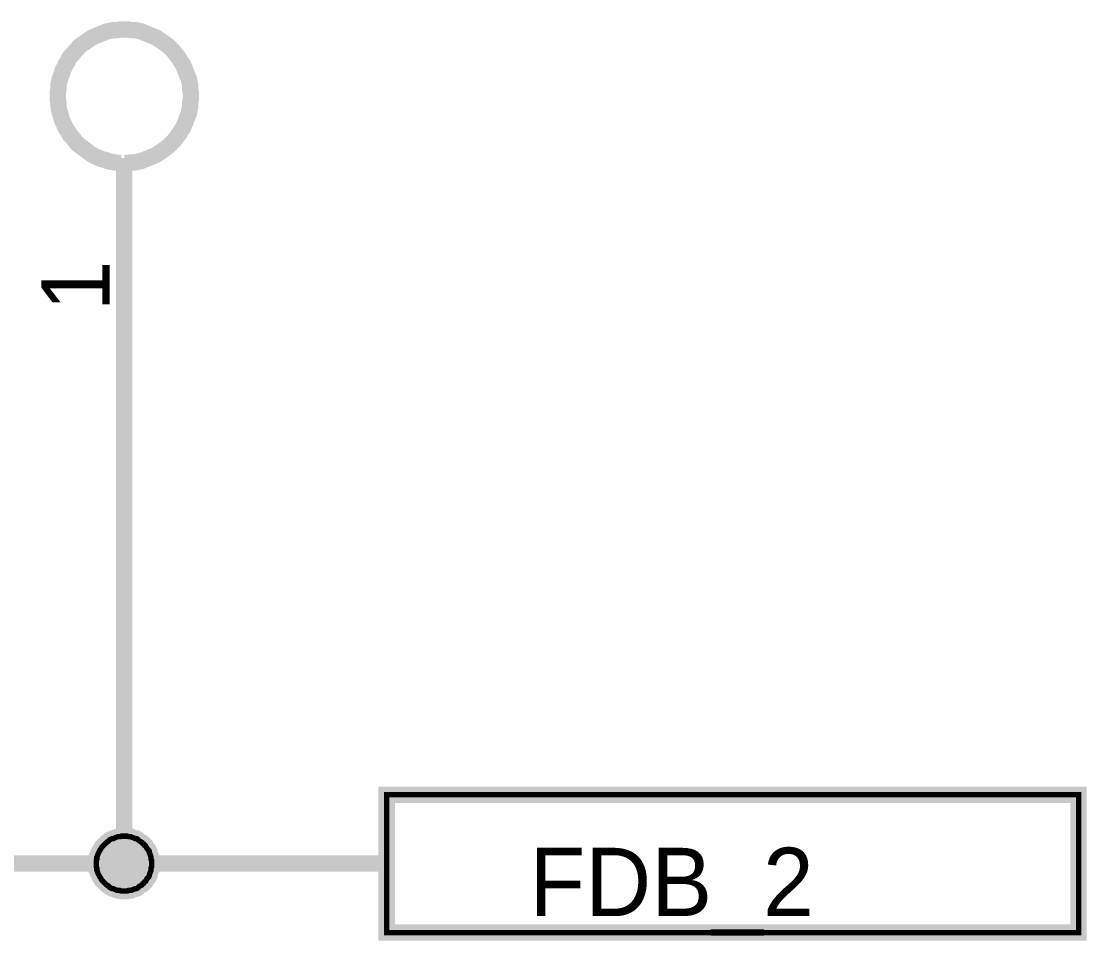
# Model space of a CAD drawing. Header units: millimetres. Extents: x 0 to 800, y 0 to 567.
# Drawn here: x 258.21 to 277.77, y 235.72 to 252.61 of the extents above; entities that cross this region are included whole.
import ezdxf

# ---------------------------------------------------------------- set-up
doc = ezdxf.new("R2010")
doc.units = ezdxf.units.MM
doc.layers.add('Sheet', color=255, linetype='Continuous')

msp = doc.modelspace()

# ---------------------------------------------------------------- linework, layer by layer
at = {"layer": 'Sheet'}
for points, const_width in [([(260.1, 252.456), (260.033, 252.456), (259.977, 252.445), (259.909, 252.445), (259.853, 252.434), (259.786, 252.423), (259.73, 252.4), (259.674, 252.378), (259.618, 252.356), (259.562, 252.333), (259.517, 252.311), (259.461, 252.277), (259.417, 252.244), (259.361, 252.21), (259.316, 252.177), (259.271, 252.143), (259.237, 252.098), (259.193, 252.053), (259.159, 252.009), (259.114, 251.964), (259.081, 251.919), (259.058, 251.863), (259.025, 251.818), (259.002, 251.762), (258.969, 251.706), (258.957, 251.65), (258.935, 251.594), (258.913, 251.538), (258.901, 251.482), (258.89, 251.426), (258.89, 251.359), (258.879, 251.303), (258.879, 251.236)], 0.3), ([(261.32, 251.236), (261.32, 251.303), (261.309, 251.359), (261.309, 251.426), (261.298, 251.482), (261.287, 251.538), (261.264, 251.594), (261.242, 251.65), (261.22, 251.706), (261.197, 251.762), (261.175, 251.818), (261.141, 251.863), (261.108, 251.919), (261.074, 251.964), (261.04, 252.009), (261.007, 252.053), (260.962, 252.098), (260.917, 252.143), (260.872, 252.177), (260.828, 252.21), (260.783, 252.244), (260.727, 252.277), (260.682, 252.311), (260.626, 252.333), (260.57, 252.356), (260.514, 252.378), (260.458, 252.4), (260.402, 252.423), (260.346, 252.434), (260.29, 252.445), (260.223, 252.445), (260.167, 252.456), (260.1, 252.456)], 0.3), ([(258.879, 251.236), (258.879, 251.18), (258.89, 251.113), (258.89, 251.057), (258.901, 250.989), (258.913, 250.933), (258.935, 250.877), (258.946, 250.821), (258.969, 250.765), (258.991, 250.721), (259.013, 250.665), (259.047, 250.609), (259.081, 250.564), (259.103, 250.519), (259.148, 250.474), (259.181, 250.429), (259.215, 250.385), (259.26, 250.34), (259.305, 250.306), (259.349, 250.273), (259.394, 250.239), (259.439, 250.205), (259.484, 250.172), (259.54, 250.138), (259.585, 250.116), (259.641, 250.093), (259.697, 250.071), (259.753, 250.06), (259.809, 250.037), (259.865, 250.026), (259.921, 250.015), (259.988, 250.004), (260.044, 250.004)], 0.3), ([(260.1, 250.004), (260.167, 250.004), (260.223, 250.015), (260.29, 250.015), (260.346, 250.026), (260.402, 250.037), (260.458, 250.06), (260.514, 250.082), (260.57, 250.105), (260.626, 250.127), (260.682, 250.149), (260.727, 250.183), (260.783, 250.217), (260.828, 250.25), (260.872, 250.284), (260.917, 250.317), (260.962, 250.362), (261.007, 250.407), (261.04, 250.452), (261.074, 250.497), (261.108, 250.541), (261.141, 250.597), (261.175, 250.642), (261.197, 250.698), (261.22, 250.754), (261.242, 250.81), (261.264, 250.866), (261.287, 250.922), (261.298, 250.989), (261.309, 251.045), (261.309, 251.113), (261.32, 251.169), (261.32, 251.236)], 0.3), ([(260.1, 250.093), (260.1, 246.599)], 0.3), ([(248.105, 237.136), (260.1, 237.136), (260.1, 246.599)], 0.3), ([(259.585, 237.136), (259.585, 237.158), (259.585, 237.192), (259.596, 237.214), (259.596, 237.237), (259.596, 237.259), (259.607, 237.281), (259.618, 237.315), (259.629, 237.337), (259.641, 237.36), (259.652, 237.382), (259.663, 237.393), (259.674, 237.416), (259.685, 237.438), (259.708, 237.461), (259.719, 237.472), (259.741, 237.494), (259.753, 237.505), (259.775, 237.528), (259.797, 237.539), (259.809, 237.55), (259.831, 237.573), (259.853, 237.584), (259.876, 237.595), (259.898, 237.595), (259.921, 237.606), (259.943, 237.617), (259.977, 237.629), (259.999, 237.629), (260.021, 237.629), (260.044, 237.64), (260.077, 237.64), (260.1, 237.64)], 0.3), ([(259.585, 237.136), (259.585, 237.158), (259.585, 237.192), (259.596, 237.214), (259.596, 237.237), (259.596, 237.259), (259.607, 237.281), (259.618, 237.315), (259.629, 237.337), (259.641, 237.36), (259.652, 237.382), (259.663, 237.393), (259.674, 237.416), (259.685, 237.438), (259.708, 237.461), (259.719, 237.472), (259.741, 237.494), (259.753, 237.505), (259.775, 237.528), (259.797, 237.539), (259.809, 237.55), (259.831, 237.573), (259.853, 237.584), (259.876, 237.595), (259.898, 237.595), (259.921, 237.606), (259.943, 237.617), (259.977, 237.629), (259.999, 237.629), (260.021, 237.629), (260.044, 237.64), (260.077, 237.64), (260.1, 237.64)], 0.3), ([(259.585, 237.136), (259.585, 237.158), (259.585, 237.192), (259.596, 237.214), (259.596, 237.237), (259.596, 237.259), (259.607, 237.281), (259.618, 237.315), (259.629, 237.337), (259.641, 237.36), (259.652, 237.382), (259.663, 237.393), (259.674, 237.416), (259.685, 237.438), (259.708, 237.461), (259.719, 237.472), (259.741, 237.494), (259.753, 237.505), (259.775, 237.528), (259.797, 237.539), (259.809, 237.55), (259.831, 237.573), (259.853, 237.584), (259.876, 237.595), (259.898, 237.595), (259.921, 237.606), (259.943, 237.617), (259.977, 237.629), (259.999, 237.629), (260.021, 237.629), (260.044, 237.64), (260.077, 237.64), (260.1, 237.64)], 0.3), ([(259.585, 237.136), (259.585, 237.158), (259.585, 237.192), (259.596, 237.214), (259.596, 237.237), (259.596, 237.259), (259.607, 237.281), (259.618, 237.315), (259.629, 237.337), (259.641, 237.36), (259.652, 237.382), (259.663, 237.393), (259.674, 237.416), (259.685, 237.438), (259.708, 237.461), (259.719, 237.472), (259.741, 237.494), (259.753, 237.505), (259.775, 237.528), (259.797, 237.539), (259.809, 237.55), (259.831, 237.573), (259.853, 237.584), (259.876, 237.595), (259.898, 237.595), (259.921, 237.606), (259.943, 237.617), (259.977, 237.629), (259.999, 237.629), (260.021, 237.629), (260.044, 237.64), (260.077, 237.64), (260.1, 237.64)], 0.3), ([(259.585, 237.136), (259.585, 237.158), (259.585, 237.192), (259.596, 237.214), (259.596, 237.237), (259.596, 237.259), (259.607, 237.281), (259.618, 237.315), (259.629, 237.337), (259.641, 237.36), (259.652, 237.382), (259.663, 237.393), (259.674, 237.416), (259.685, 237.438), (259.708, 237.461), (259.719, 237.472), (259.741, 237.494), (259.753, 237.505), (259.775, 237.528), (259.797, 237.539), (259.809, 237.55), (259.831, 237.573), (259.853, 237.584), (259.876, 237.595), (259.898, 237.595), (259.921, 237.606), (259.943, 237.617), (259.977, 237.629), (259.999, 237.629), (260.021, 237.629), (260.044, 237.64), (260.077, 237.64), (260.1, 237.64)], 0.0991), ([(259.585, 237.136), (259.585, 237.158), (259.585, 237.192), (259.596, 237.214), (259.596, 237.237), (259.596, 237.259), (259.607, 237.281), (259.618, 237.315), (259.629, 237.337), (259.641, 237.36), (259.652, 237.382), (259.663, 237.393), (259.674, 237.416), (259.685, 237.438), (259.708, 237.461), (259.719, 237.472), (259.741, 237.494), (259.753, 237.505), (259.775, 237.528), (259.797, 237.539), (259.809, 237.55), (259.831, 237.573), (259.853, 237.584), (259.876, 237.595), (259.898, 237.595), (259.921, 237.606), (259.943, 237.617), (259.977, 237.629), (259.999, 237.629), (260.021, 237.629), (260.044, 237.64), (260.077, 237.64), (260.1, 237.64)], 0.0991), ([(259.585, 237.136), (259.585, 237.158), (259.585, 237.192), (259.596, 237.214), (259.596, 237.237), (259.596, 237.259), (259.607, 237.281), (259.618, 237.315), (259.629, 237.337), (259.641, 237.36), (259.652, 237.382), (259.663, 237.393), (259.674, 237.416), (259.685, 237.438), (259.708, 237.461), (259.719, 237.472), (259.741, 237.494), (259.753, 237.505), (259.775, 237.528), (259.797, 237.539), (259.809, 237.55), (259.831, 237.573), (259.853, 237.584), (259.876, 237.595), (259.898, 237.595), (259.921, 237.606), (259.943, 237.617), (259.977, 237.629), (259.999, 237.629), (260.021, 237.629), (260.044, 237.64), (260.077, 237.64), (260.1, 237.64)], 0.0991), ([(259.585, 237.136), (259.585, 237.158), (259.585, 237.192), (259.596, 237.214), (259.596, 237.237), (259.596, 237.259), (259.607, 237.281), (259.618, 237.315), (259.629, 237.337), (259.641, 237.36), (259.652, 237.382), (259.663, 237.393), (259.674, 237.416), (259.685, 237.438), (259.708, 237.461), (259.719, 237.472), (259.741, 237.494), (259.753, 237.505), (259.775, 237.528), (259.797, 237.539), (259.809, 237.55), (259.831, 237.573), (259.853, 237.584), (259.876, 237.595), (259.898, 237.595), (259.921, 237.606), (259.943, 237.617), (259.977, 237.629), (259.999, 237.629), (260.021, 237.629), (260.044, 237.64), (260.077, 237.64), (260.1, 237.64)], 0.0991), ([(260.1, 237.64), (260.1, 237.64)], 0.3), ([(260.1, 237.64), (260.122, 237.64), (260.156, 237.64), (260.178, 237.629), (260.2, 237.629), (260.223, 237.629), (260.245, 237.617), (260.279, 237.606), (260.301, 237.595), (260.324, 237.595), (260.346, 237.584), (260.357, 237.573), (260.38, 237.55), (260.402, 237.539), (260.424, 237.528), (260.436, 237.505), (260.458, 237.494), (260.469, 237.472), (260.492, 237.461), (260.503, 237.438), (260.514, 237.416), (260.536, 237.393), (260.548, 237.382), (260.559, 237.36), (260.559, 237.337), (260.57, 237.315), (260.581, 237.281), (260.592, 237.259), (260.592, 237.237), (260.592, 237.214), (260.604, 237.192), (260.604, 237.158), (260.604, 237.136)], 0.3), ([(260.1, 237.64), (260.1, 237.64)], 0.3), ([(260.1, 237.64), (260.122, 237.64), (260.156, 237.64), (260.178, 237.629), (260.2, 237.629), (260.223, 237.629), (260.245, 237.617), (260.279, 237.606), (260.301, 237.595), (260.324, 237.595), (260.346, 237.584), (260.357, 237.573), (260.38, 237.55), (260.402, 237.539), (260.424, 237.528), (260.436, 237.505), (260.458, 237.494), (260.469, 237.472), (260.492, 237.461), (260.503, 237.438), (260.514, 237.416), (260.536, 237.393), (260.548, 237.382), (260.559, 237.36), (260.559, 237.337), (260.57, 237.315), (260.581, 237.281), (260.592, 237.259), (260.592, 237.237), (260.592, 237.214), (260.604, 237.192), (260.604, 237.158), (260.604, 237.136)], 0.3), ([(260.1, 237.64), (260.1, 237.64)], 0.3), ([(260.1, 237.64), (260.122, 237.64), (260.156, 237.64), (260.178, 237.629), (260.2, 237.629), (260.223, 237.629), (260.245, 237.617), (260.279, 237.606), (260.301, 237.595), (260.324, 237.595), (260.346, 237.584), (260.357, 237.573), (260.38, 237.55), (260.402, 237.539), (260.424, 237.528), (260.436, 237.505), (260.458, 237.494), (260.469, 237.472), (260.492, 237.461), (260.503, 237.438), (260.514, 237.416), (260.536, 237.393), (260.548, 237.382), (260.559, 237.36), (260.559, 237.337), (260.57, 237.315), (260.581, 237.281), (260.592, 237.259), (260.592, 237.237), (260.592, 237.214), (260.604, 237.192), (260.604, 237.158), (260.604, 237.136)], 0.3), ([(260.1, 237.64), (260.1, 237.64)], 0.3), ([(260.1, 237.64), (260.122, 237.64), (260.156, 237.64), (260.178, 237.629), (260.2, 237.629), (260.223, 237.629), (260.245, 237.617), (260.279, 237.606), (260.301, 237.595), (260.324, 237.595), (260.346, 237.584), (260.357, 237.573), (260.38, 237.55), (260.402, 237.539), (260.424, 237.528), (260.436, 237.505), (260.458, 237.494), (260.469, 237.472), (260.492, 237.461), (260.503, 237.438), (260.514, 237.416), (260.536, 237.393), (260.548, 237.382), (260.559, 237.36), (260.559, 237.337), (260.57, 237.315), (260.581, 237.281), (260.592, 237.259), (260.592, 237.237), (260.592, 237.214), (260.604, 237.192), (260.604, 237.158), (260.604, 237.136)], 0.3), ([(260.1, 237.64), (260.1, 237.64)], 0.0991), ([(260.1, 237.64), (260.122, 237.64), (260.156, 237.64), (260.178, 237.629), (260.2, 237.629), (260.223, 237.629), (260.245, 237.617), (260.279, 237.606), (260.301, 237.595), (260.324, 237.595), (260.346, 237.584), (260.357, 237.573), (260.38, 237.55), (260.402, 237.539), (260.424, 237.528), (260.436, 237.505), (260.458, 237.494), (260.469, 237.472), (260.492, 237.461), (260.503, 237.438), (260.514, 237.416), (260.536, 237.393), (260.548, 237.382), (260.559, 237.36), (260.559, 237.337), (260.57, 237.315), (260.581, 237.281), (260.592, 237.259), (260.592, 237.237), (260.592, 237.214), (260.604, 237.192), (260.604, 237.158), (260.604, 237.136)], 0.0991), ([(260.1, 237.64), (260.1, 237.64)], 0.0991), ([(260.1, 237.64), (260.122, 237.64), (260.156, 237.64), (260.178, 237.629), (260.2, 237.629), (260.223, 237.629), (260.245, 237.617), (260.279, 237.606), (260.301, 237.595), (260.324, 237.595), (260.346, 237.584), (260.357, 237.573), (260.38, 237.55), (260.402, 237.539), (260.424, 237.528), (260.436, 237.505), (260.458, 237.494), (260.469, 237.472), (260.492, 237.461), (260.503, 237.438), (260.514, 237.416), (260.536, 237.393), (260.548, 237.382), (260.559, 237.36), (260.559, 237.337), (260.57, 237.315), (260.581, 237.281), (260.592, 237.259), (260.592, 237.237), (260.592, 237.214), (260.604, 237.192), (260.604, 237.158), (260.604, 237.136)], 0.0991), ([(260.1, 237.64), (260.1, 237.64)], 0.0991), ([(260.1, 237.64), (260.122, 237.64), (260.156, 237.64), (260.178, 237.629), (260.2, 237.629), (260.223, 237.629), (260.245, 237.617), (260.279, 237.606), (260.301, 237.595), (260.324, 237.595), (260.346, 237.584), (260.357, 237.573), (260.38, 237.55), (260.402, 237.539), (260.424, 237.528), (260.436, 237.505), (260.458, 237.494), (260.469, 237.472), (260.492, 237.461), (260.503, 237.438), (260.514, 237.416), (260.536, 237.393), (260.548, 237.382), (260.559, 237.36), (260.559, 237.337), (260.57, 237.315), (260.581, 237.281), (260.592, 237.259), (260.592, 237.237), (260.592, 237.214), (260.604, 237.192), (260.604, 237.158), (260.604, 237.136)], 0.0991), ([(260.1, 237.64), (260.1, 237.64)], 0.0991), ([(260.1, 237.64), (260.122, 237.64), (260.156, 237.64), (260.178, 237.629), (260.2, 237.629), (260.223, 237.629), (260.245, 237.617), (260.279, 237.606), (260.301, 237.595), (260.324, 237.595), (260.346, 237.584), (260.357, 237.573), (260.38, 237.55), (260.402, 237.539), (260.424, 237.528), (260.436, 237.505), (260.458, 237.494), (260.469, 237.472), (260.492, 237.461), (260.503, 237.438), (260.514, 237.416), (260.536, 237.393), (260.548, 237.382), (260.559, 237.36), (260.559, 237.337), (260.57, 237.315), (260.581, 237.281), (260.592, 237.259), (260.592, 237.237), (260.592, 237.214), (260.604, 237.192), (260.604, 237.158), (260.604, 237.136)], 0.0991), ([(260.1, 236.632), (260.077, 236.632), (260.044, 236.632), (260.021, 236.643), (259.999, 236.643), (259.977, 236.643), (259.943, 236.654), (259.921, 236.665), (259.898, 236.677), (259.876, 236.677), (259.853, 236.688), (259.831, 236.699), (259.809, 236.721), (259.797, 236.733), (259.775, 236.744), (259.753, 236.766), (259.741, 236.777), (259.719, 236.8), (259.708, 236.811), (259.685, 236.833), (259.674, 236.856), (259.663, 236.878), (259.652, 236.889), (259.641, 236.912), (259.629, 236.934), (259.618, 236.957), (259.607, 236.99), (259.596, 237.013), (259.596, 237.035), (259.596, 237.057), (259.585, 237.08), (259.585, 237.113), (259.585, 237.136)], 0.3), ([(259.585, 237.136), (259.585, 237.136)], 0.3), ([(260.1, 236.632), (260.077, 236.632), (260.044, 236.632), (260.021, 236.643), (259.999, 236.643), (259.977, 236.643), (259.943, 236.654), (259.921, 236.665), (259.898, 236.677), (259.876, 236.677), (259.853, 236.688), (259.831, 236.699), (259.809, 236.721), (259.797, 236.733), (259.775, 236.744), (259.753, 236.766), (259.741, 236.777), (259.719, 236.8), (259.708, 236.811), (259.685, 236.833), (259.674, 236.856), (259.663, 236.878), (259.652, 236.889), (259.641, 236.912), (259.629, 236.934), (259.618, 236.957), (259.607, 236.99), (259.596, 237.013), (259.596, 237.035), (259.596, 237.057), (259.585, 237.08), (259.585, 237.113), (259.585, 237.136)], 0.3), ([(259.585, 237.136), (259.585, 237.136)], 0.3), ([(260.1, 236.632), (260.077, 236.632), (260.044, 236.632), (260.021, 236.643), (259.999, 236.643), (259.977, 236.643), (259.943, 236.654), (259.921, 236.665), (259.898, 236.677), (259.876, 236.677), (259.853, 236.688), (259.831, 236.699), (259.809, 236.721), (259.797, 236.733), (259.775, 236.744), (259.753, 236.766), (259.741, 236.777), (259.719, 236.8), (259.708, 236.811), (259.685, 236.833), (259.674, 236.856), (259.663, 236.878), (259.652, 236.889), (259.641, 236.912), (259.629, 236.934), (259.618, 236.957), (259.607, 236.99), (259.596, 237.013), (259.596, 237.035), (259.596, 237.057), (259.585, 237.08), (259.585, 237.113), (259.585, 237.136)], 0.3), ([(259.585, 237.136), (259.585, 237.136)], 0.3), ([(260.1, 236.632), (260.077, 236.632), (260.044, 236.632), (260.021, 236.643), (259.999, 236.643), (259.977, 236.643), (259.943, 236.654), (259.921, 236.665), (259.898, 236.677), (259.876, 236.677), (259.853, 236.688), (259.831, 236.699), (259.809, 236.721), (259.797, 236.733), (259.775, 236.744), (259.753, 236.766), (259.741, 236.777), (259.719, 236.8), (259.708, 236.811), (259.685, 236.833), (259.674, 236.856), (259.663, 236.878), (259.652, 236.889), (259.641, 236.912), (259.629, 236.934), (259.618, 236.957), (259.607, 236.99), (259.596, 237.013), (259.596, 237.035), (259.596, 237.057), (259.585, 237.08), (259.585, 237.113), (259.585, 237.136)], 0.3), ([(259.585, 237.136), (259.585, 237.136)], 0.3), ([(260.1, 237.136), (264.916, 237.136)], 0.3), ([(260.604, 237.136), (260.604, 237.113), (260.604, 237.08), (260.592, 237.057), (260.592, 237.035), (260.592, 237.013), (260.581, 236.99), (260.57, 236.957), (260.559, 236.934), (260.559, 236.912), (260.548, 236.889), (260.536, 236.878), (260.514, 236.856), (260.503, 236.833), (260.492, 236.811), (260.469, 236.8), (260.458, 236.777), (260.436, 236.766), (260.424, 236.744), (260.402, 236.733), (260.38, 236.721), (260.357, 236.699), (260.346, 236.688), (260.324, 236.677), (260.301, 236.677), (260.279, 236.665), (260.245, 236.654), (260.223, 236.643), (260.2, 236.643), (260.178, 236.643), (260.156, 236.632), (260.122, 236.632), (260.1, 236.632)], 0.3), ([(260.604, 237.136), (260.604, 237.113), (260.604, 237.08), (260.592, 237.057), (260.592, 237.035), (260.592, 237.013), (260.581, 236.99), (260.57, 236.957), (260.559, 236.934), (260.559, 236.912), (260.548, 236.889), (260.536, 236.878), (260.514, 236.856), (260.503, 236.833), (260.492, 236.811), (260.469, 236.8), (260.458, 236.777), (260.436, 236.766), (260.424, 236.744), (260.402, 236.733), (260.38, 236.721), (260.357, 236.699), (260.346, 236.688), (260.324, 236.677), (260.301, 236.677), (260.279, 236.665), (260.245, 236.654), (260.223, 236.643), (260.2, 236.643), (260.178, 236.643), (260.156, 236.632), (260.122, 236.632), (260.1, 236.632)], 0.3), ([(260.604, 237.136), (260.604, 237.113), (260.604, 237.08), (260.592, 237.057), (260.592, 237.035), (260.592, 237.013), (260.581, 236.99), (260.57, 236.957), (260.559, 236.934), (260.559, 236.912), (260.548, 236.889), (260.536, 236.878), (260.514, 236.856), (260.503, 236.833), (260.492, 236.811), (260.469, 236.8), (260.458, 236.777), (260.436, 236.766), (260.424, 236.744), (260.402, 236.733), (260.38, 236.721), (260.357, 236.699), (260.346, 236.688), (260.324, 236.677), (260.301, 236.677), (260.279, 236.665), (260.245, 236.654), (260.223, 236.643), (260.2, 236.643), (260.178, 236.643), (260.156, 236.632), (260.122, 236.632), (260.1, 236.632)], 0.3), ([(260.604, 237.136), (260.604, 237.113), (260.604, 237.08), (260.592, 237.057), (260.592, 237.035), (260.592, 237.013), (260.581, 236.99), (260.57, 236.957), (260.559, 236.934), (260.559, 236.912), (260.548, 236.889), (260.536, 236.878), (260.514, 236.856), (260.503, 236.833), (260.492, 236.811), (260.469, 236.8), (260.458, 236.777), (260.436, 236.766), (260.424, 236.744), (260.402, 236.733), (260.38, 236.721), (260.357, 236.699), (260.346, 236.688), (260.324, 236.677), (260.301, 236.677), (260.279, 236.665), (260.245, 236.654), (260.223, 236.643), (260.2, 236.643), (260.178, 236.643), (260.156, 236.632), (260.122, 236.632), (260.1, 236.632)], 0.3), ([(260.604, 237.136), (260.604, 237.136), (260.604, 237.136), (260.604, 237.136), (260.604, 237.136), (260.604, 237.136), (260.604, 237.136), (260.604, 237.136), (260.604, 237.136), (260.604, 237.136), (260.604, 237.136), (260.604, 237.136), (260.604, 237.136), (260.604, 237.136), (260.604, 237.136), (260.604, 237.136), (260.604, 237.136), (260.604, 237.136), (260.604, 237.136), (260.604, 237.136), (260.604, 237.136), (260.604, 237.136), (260.604, 237.136), (260.604, 237.136), (260.604, 237.136), (260.604, 237.136), (260.604, 237.136), (260.604, 237.136), (260.604, 237.136), (260.604, 237.136), (260.604, 237.136), (260.604, 237.136), (260.604, 237.136)], 0.3), ([(260.604, 237.136), (260.604, 237.136)], 0.3), ([(260.604, 237.136), (260.604, 237.136), (260.604, 237.136), (260.604, 237.136), (260.604, 237.136), (260.604, 237.136), (260.604, 237.136), (260.604, 237.136), (260.604, 237.136), (260.604, 237.136), (260.604, 237.136), (260.604, 237.136), (260.604, 237.136), (260.604, 237.136), (260.604, 237.136), (260.604, 237.136), (260.604, 237.136), (260.604, 237.136), (260.604, 237.136), (260.604, 237.136), (260.604, 237.136), (260.604, 237.136), (260.604, 237.136), (260.604, 237.136), (260.604, 237.136), (260.604, 237.136), (260.604, 237.136), (260.604, 237.136), (260.604, 237.136), (260.604, 237.136), (260.604, 237.136), (260.604, 237.136), (260.604, 237.136)], 0.3), ([(260.604, 237.136), (260.604, 237.136)], 0.3), ([(260.604, 237.136), (260.604, 237.136), (260.604, 237.136), (260.604, 237.136), (260.604, 237.136), (260.604, 237.136), (260.604, 237.136), (260.604, 237.136), (260.604, 237.136), (260.604, 237.136), (260.604, 237.136), (260.604, 237.136), (260.604, 237.136), (260.604, 237.136), (260.604, 237.136), (260.604, 237.136), (260.604, 237.136), (260.604, 237.136), (260.604, 237.136), (260.604, 237.136), (260.604, 237.136), (260.604, 237.136), (260.604, 237.136), (260.604, 237.136), (260.604, 237.136), (260.604, 237.136), (260.604, 237.136), (260.604, 237.136), (260.604, 237.136), (260.604, 237.136), (260.604, 237.136), (260.604, 237.136), (260.604, 237.136)], 0.3), ([(260.604, 237.136), (260.604, 237.136)], 0.3), ([(260.604, 237.136), (260.604, 237.136), (260.604, 237.136), (260.604, 237.136), (260.604, 237.136), (260.604, 237.136), (260.604, 237.136), (260.604, 237.136), (260.604, 237.136), (260.604, 237.136), (260.604, 237.136), (260.604, 237.136), (260.604, 237.136), (260.604, 237.136), (260.604, 237.136), (260.604, 237.136), (260.604, 237.136), (260.604, 237.136), (260.604, 237.136), (260.604, 237.136), (260.604, 237.136), (260.604, 237.136), (260.604, 237.136), (260.604, 237.136), (260.604, 237.136), (260.604, 237.136), (260.604, 237.136), (260.604, 237.136), (260.604, 237.136), (260.604, 237.136), (260.604, 237.136), (260.604, 237.136), (260.604, 237.136)], 0.3), ([(260.604, 237.136), (260.604, 237.136)], 0.3), ([(260.1, 236.632), (260.077, 236.632), (260.044, 236.632), (260.021, 236.643), (259.999, 236.643), (259.977, 236.643), (259.943, 236.654), (259.921, 236.665), (259.898, 236.677), (259.876, 236.677), (259.853, 236.688), (259.831, 236.699), (259.809, 236.721), (259.797, 236.733), (259.775, 236.744), (259.753, 236.766), (259.741, 236.777), (259.719, 236.8), (259.708, 236.811), (259.685, 236.833), (259.674, 236.856), (259.663, 236.878), (259.652, 236.889), (259.641, 236.912), (259.629, 236.934), (259.618, 236.957), (259.607, 236.99), (259.596, 237.013), (259.596, 237.035), (259.596, 237.057), (259.585, 237.08), (259.585, 237.113), (259.585, 237.136)], 0.0991), ([(259.585, 237.136), (259.585, 237.136)], 0.0991), ([(260.1, 236.632), (260.077, 236.632), (260.044, 236.632), (260.021, 236.643), (259.999, 236.643), (259.977, 236.643), (259.943, 236.654), (259.921, 236.665), (259.898, 236.677), (259.876, 236.677), (259.853, 236.688), (259.831, 236.699), (259.809, 236.721), (259.797, 236.733), (259.775, 236.744), (259.753, 236.766), (259.741, 236.777), (259.719, 236.8), (259.708, 236.811), (259.685, 236.833), (259.674, 236.856), (259.663, 236.878), (259.652, 236.889), (259.641, 236.912), (259.629, 236.934), (259.618, 236.957), (259.607, 236.99), (259.596, 237.013), (259.596, 237.035), (259.596, 237.057), (259.585, 237.08), (259.585, 237.113), (259.585, 237.136)], 0.0991), ([(259.585, 237.136), (259.585, 237.136)], 0.0991), ([(260.1, 236.632), (260.077, 236.632), (260.044, 236.632), (260.021, 236.643), (259.999, 236.643), (259.977, 236.643), (259.943, 236.654), (259.921, 236.665), (259.898, 236.677), (259.876, 236.677), (259.853, 236.688), (259.831, 236.699), (259.809, 236.721), (259.797, 236.733), (259.775, 236.744), (259.753, 236.766), (259.741, 236.777), (259.719, 236.8), (259.708, 236.811), (259.685, 236.833), (259.674, 236.856), (259.663, 236.878), (259.652, 236.889), (259.641, 236.912), (259.629, 236.934), (259.618, 236.957), (259.607, 236.99), (259.596, 237.013), (259.596, 237.035), (259.596, 237.057), (259.585, 237.08), (259.585, 237.113), (259.585, 237.136)], 0.0991), ([(259.585, 237.136), (259.585, 237.136)], 0.0991), ([(260.1, 236.632), (260.077, 236.632), (260.044, 236.632), (260.021, 236.643), (259.999, 236.643), (259.977, 236.643), (259.943, 236.654), (259.921, 236.665), (259.898, 236.677), (259.876, 236.677), (259.853, 236.688), (259.831, 236.699), (259.809, 236.721), (259.797, 236.733), (259.775, 236.744), (259.753, 236.766), (259.741, 236.777), (259.719, 236.8), (259.708, 236.811), (259.685, 236.833), (259.674, 236.856), (259.663, 236.878), (259.652, 236.889), (259.641, 236.912), (259.629, 236.934), (259.618, 236.957), (259.607, 236.99), (259.596, 237.013), (259.596, 237.035), (259.596, 237.057), (259.585, 237.08), (259.585, 237.113), (259.585, 237.136)], 0.0991), ([(259.585, 237.136), (259.585, 237.136)], 0.0991), ([(260.604, 237.136), (260.604, 237.113), (260.604, 237.08), (260.592, 237.057), (260.592, 237.035), (260.592, 237.013), (260.581, 236.99), (260.57, 236.957), (260.559, 236.934), (260.559, 236.912), (260.548, 236.889), (260.536, 236.878), (260.514, 236.856), (260.503, 236.833), (260.492, 236.811), (260.469, 236.8), (260.458, 236.777), (260.436, 236.766), (260.424, 236.744), (260.402, 236.733), (260.38, 236.721), (260.357, 236.699), (260.346, 236.688), (260.324, 236.677), (260.301, 236.677), (260.279, 236.665), (260.245, 236.654), (260.223, 236.643), (260.2, 236.643), (260.178, 236.643), (260.156, 236.632), (260.122, 236.632), (260.1, 236.632)], 0.0991), ([(260.604, 237.136), (260.604, 237.113), (260.604, 237.08), (260.592, 237.057), (260.592, 237.035), (260.592, 237.013), (260.581, 236.99), (260.57, 236.957), (260.559, 236.934), (260.559, 236.912), (260.548, 236.889), (260.536, 236.878), (260.514, 236.856), (260.503, 236.833), (260.492, 236.811), (260.469, 236.8), (260.458, 236.777), (260.436, 236.766), (260.424, 236.744), (260.402, 236.733), (260.38, 236.721), (260.357, 236.699), (260.346, 236.688), (260.324, 236.677), (260.301, 236.677), (260.279, 236.665), (260.245, 236.654), (260.223, 236.643), (260.2, 236.643), (260.178, 236.643), (260.156, 236.632), (260.122, 236.632), (260.1, 236.632)], 0.0991), ([(260.604, 237.136), (260.604, 237.113), (260.604, 237.08), (260.592, 237.057), (260.592, 237.035), (260.592, 237.013), (260.581, 236.99), (260.57, 236.957), (260.559, 236.934), (260.559, 236.912), (260.548, 236.889), (260.536, 236.878), (260.514, 236.856), (260.503, 236.833), (260.492, 236.811), (260.469, 236.8), (260.458, 236.777), (260.436, 236.766), (260.424, 236.744), (260.402, 236.733), (260.38, 236.721), (260.357, 236.699), (260.346, 236.688), (260.324, 236.677), (260.301, 236.677), (260.279, 236.665), (260.245, 236.654), (260.223, 236.643), (260.2, 236.643), (260.178, 236.643), (260.156, 236.632), (260.122, 236.632), (260.1, 236.632)], 0.0991), ([(260.604, 237.136), (260.604, 237.113), (260.604, 237.08), (260.592, 237.057), (260.592, 237.035), (260.592, 237.013), (260.581, 236.99), (260.57, 236.957), (260.559, 236.934), (260.559, 236.912), (260.548, 236.889), (260.536, 236.878), (260.514, 236.856), (260.503, 236.833), (260.492, 236.811), (260.469, 236.8), (260.458, 236.777), (260.436, 236.766), (260.424, 236.744), (260.402, 236.733), (260.38, 236.721), (260.357, 236.699), (260.346, 236.688), (260.324, 236.677), (260.301, 236.677), (260.279, 236.665), (260.245, 236.654), (260.223, 236.643), (260.2, 236.643), (260.178, 236.643), (260.156, 236.632), (260.122, 236.632), (260.1, 236.632)], 0.0991), ([(260.604, 237.136), (260.604, 237.136), (260.604, 237.136), (260.604, 237.136), (260.604, 237.136), (260.604, 237.136), (260.604, 237.136), (260.604, 237.136), (260.604, 237.136), (260.604, 237.136), (260.604, 237.136), (260.604, 237.136), (260.604, 237.136), (260.604, 237.136), (260.604, 237.136), (260.604, 237.136), (260.604, 237.136), (260.604, 237.136), (260.604, 237.136), (260.604, 237.136), (260.604, 237.136), (260.604, 237.136), (260.604, 237.136), (260.604, 237.136), (260.604, 237.136), (260.604, 237.136), (260.604, 237.136), (260.604, 237.136), (260.604, 237.136), (260.604, 237.136), (260.604, 237.136), (260.604, 237.136), (260.604, 237.136)], 0.0991), ([(260.604, 237.136), (260.604, 237.136)], 0.0991), ([(260.604, 237.136), (260.604, 237.136), (260.604, 237.136), (260.604, 237.136), (260.604, 237.136), (260.604, 237.136), (260.604, 237.136), (260.604, 237.136), (260.604, 237.136), (260.604, 237.136), (260.604, 237.136), (260.604, 237.136), (260.604, 237.136), (260.604, 237.136), (260.604, 237.136), (260.604, 237.136), (260.604, 237.136), (260.604, 237.136), (260.604, 237.136), (260.604, 237.136), (260.604, 237.136), (260.604, 237.136), (260.604, 237.136), (260.604, 237.136), (260.604, 237.136), (260.604, 237.136), (260.604, 237.136), (260.604, 237.136), (260.604, 237.136), (260.604, 237.136), (260.604, 237.136), (260.604, 237.136), (260.604, 237.136)], 0.0991), ([(260.604, 237.136), (260.604, 237.136)], 0.0991), ([(260.604, 237.136), (260.604, 237.136), (260.604, 237.136), (260.604, 237.136), (260.604, 237.136), (260.604, 237.136), (260.604, 237.136), (260.604, 237.136), (260.604, 237.136), (260.604, 237.136), (260.604, 237.136), (260.604, 237.136), (260.604, 237.136), (260.604, 237.136), (260.604, 237.136), (260.604, 237.136), (260.604, 237.136), (260.604, 237.136), (260.604, 237.136), (260.604, 237.136), (260.604, 237.136), (260.604, 237.136), (260.604, 237.136), (260.604, 237.136), (260.604, 237.136), (260.604, 237.136), (260.604, 237.136), (260.604, 237.136), (260.604, 237.136), (260.604, 237.136), (260.604, 237.136), (260.604, 237.136), (260.604, 237.136)], 0.0991), ([(260.604, 237.136), (260.604, 237.136)], 0.0991), ([(260.604, 237.136), (260.604, 237.136), (260.604, 237.136), (260.604, 237.136), (260.604, 237.136), (260.604, 237.136), (260.604, 237.136), (260.604, 237.136), (260.604, 237.136), (260.604, 237.136), (260.604, 237.136), (260.604, 237.136), (260.604, 237.136), (260.604, 237.136), (260.604, 237.136), (260.604, 237.136), (260.604, 237.136), (260.604, 237.136), (260.604, 237.136), (260.604, 237.136), (260.604, 237.136), (260.604, 237.136), (260.604, 237.136), (260.604, 237.136), (260.604, 237.136), (260.604, 237.136), (260.604, 237.136), (260.604, 237.136), (260.604, 237.136), (260.604, 237.136), (260.604, 237.136), (260.604, 237.136), (260.604, 237.136)], 0.0991), ([(260.604, 237.136), (260.604, 237.136)], 0.0991), ([(260.1, 236.632), (260.1, 236.632)], 0.3), ([(260.1, 236.632), (260.1, 236.632)], 0.3), ([(260.1, 236.632), (260.1, 236.632)], 0.3), ([(260.1, 236.632), (260.1, 236.632)], 0.3), ([(260.1, 236.632), (260.1, 236.632)], 0.0991), ([(260.1, 236.632), (260.1, 236.632)], 0.0991), ([(260.1, 236.632), (260.1, 236.632)], 0.0991), ([(260.1, 236.632), (260.1, 236.632)], 0.0991)]:
    msp.add_lwpolyline(points, dxfattribs=dict(at, const_width=const_width))
for points, const_width in [([(264.916, 235.87), (264.916, 238.401), (277.616, 238.401), (277.616, 235.87), (264.916, 235.87)], 0.3), ([(264.916, 238.401), (264.916, 235.87), (277.616, 235.87), (277.616, 238.401), (264.916, 238.401), (264.916, 238.401)], 0.0991)]:
    msp.add_lwpolyline(points, close=True, dxfattribs=dict(at, const_width=const_width))
at = {"layer": 'Sheet', "const_width": 0.508}
msp.add_lwpolyline([(259.839, 237.139, 1), (260.347, 237.139, 1)], format="xyb", close=True, dxfattribs=at)

# ---------------------------------------------------------------- texts
at = {"layer": 'Sheet'}
msp.add_text('1', height=1.254, rotation=90, dxfattribs=at).set_placement((259.831, 247.282))
msp.add_text('FDB_2', height=1.2543, dxfattribs=at).set_placement((267.536, 236.173))

doc.saveas('drawing.dxf')
